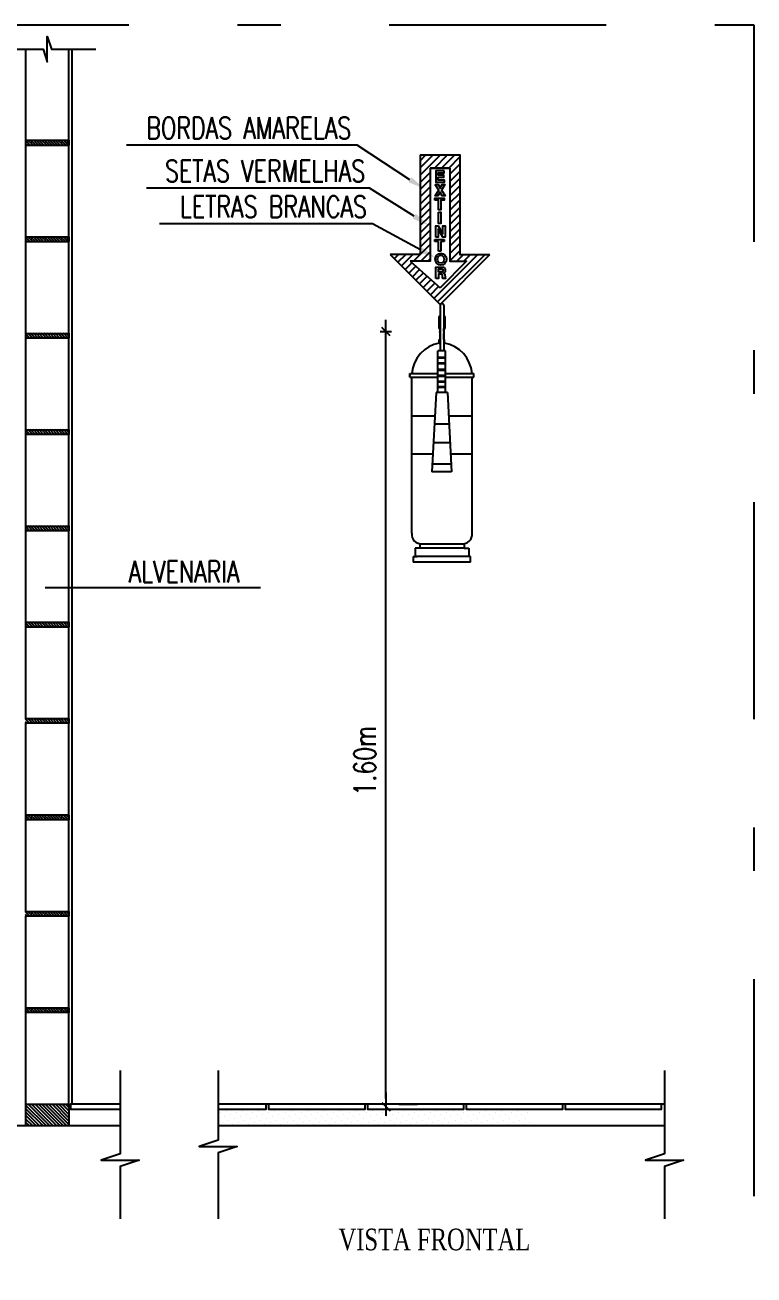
# Model space of a CAD drawing. Header units: millimetres. Extents: x 1822 to 2319, y 1244 to 1347.
# Drawn here: x 2314.618 to 2316.298, y 1335.177 to 1338.059 of the extents above; entities that cross this region are included whole.
import ezdxf
from ezdxf.enums import TextEntityAlignment as Align

# ---------------------------------------------------------------- set-up
doc = ezdxf.new("R2010")
doc.units = ezdxf.units.MM
doc.linetypes.add('DASHDOT', pattern=[1, 0.5, -0.25, 0, -0.25])
for name, color, linetype in [('I-CONEXAO', 1, 'Continuous'), ('I-INCENDIO', 2, 'Continuous'), ('I-NORMO_INST', 4, 'Continuous')]:
    doc.layers.add(name, color=color, linetype=linetype)
doc.styles.add('100', font='ROMANS.SHX', dxfattribs={"width": 0.7, "height": 0.2})
doc.styles.add('60-125', font='ROMANS.shx', dxfattribs={"height": 0.187})
doc.styles.add('R80', font='ROMANS', dxfattribs={"height": 10})
doc.styles.get("Standard").update_dxf_attribs({"font": 'arial.ttf'})
doc.styles.add('STYLE2', font='times.ttf')
doc.linetypes.add('GAS_LINE', pattern='A,12.7,-5.08,["GAS",Standard,S=2.54,R=0,X=-2.54,Y=-1.27],-6.35', length=24.13)

# ---------------------------------------------------------------- blocks, each defined once
blk = doc.blocks.new('*X8')
at = {"color": 0}
for p, q in [((73.9341, 58.1302), (73.9763, 58.1725)), ((73.9341, 58.1373), (73.9692, 58.1725)), ((73.9341, 58.1444), (73.9622, 58.1725)), ((73.9341, 58.1514), (73.9551, 58.1725)), ((73.9341, 58.1585), (73.948, 58.1725)), ((73.9341, 58.1656), (73.941, 58.1725)), ((73.9384, 58.1275), (73.9834, 58.1725)), ((73.9455, 58.1275), (73.9905, 58.1725)), ((73.9525, 58.1275), (73.9975, 58.1725)), ((73.9596, 58.1275), (74.0046, 58.1725)), ((73.9667, 58.1275), (74.0117, 58.1725)), ((73.9737, 58.1275), (74.0187, 58.1725)), ((73.9808, 58.1275), (74.0241, 58.1707)), ((73.9879, 58.1275), (74.0241, 58.1637)), ((73.995, 58.1275), (74.0241, 58.1566)), ((74.002, 58.1275), (74.0241, 58.1495)), ((74.0091, 58.1275), (74.0241, 58.1424)), ((74.0162, 58.1275), (74.0241, 58.1354)), ((74.0232, 58.1275), (74.0241, 58.1283))]:
    blk.add_line(p, q, dxfattribs=at)
blk = doc.blocks.new('*X7')
at = {"color": 0}
for p, q in [((73.9341, 58.3664), (73.9401, 58.3725)), ((73.9341, 58.3721), (73.9345, 58.3725)), ((73.9358, 58.3625), (73.9458, 58.3725)), ((73.9415, 58.3625), (73.9515, 58.3725)), ((73.9471, 58.3625), (73.9571, 58.3725)), ((73.9528, 58.3625), (73.9628, 58.3725)), ((73.9584, 58.3625), (73.9684, 58.3725)), ((73.9641, 58.3625), (73.9741, 58.3725)), ((73.9697, 58.3625), (73.9797, 58.3725)), ((73.9754, 58.3625), (73.9854, 58.3725)), ((73.981, 58.3625), (73.991, 58.3725)), ((73.9867, 58.3625), (73.9967, 58.3725)), ((73.9924, 58.3625), (74.0024, 58.3725)), ((73.998, 58.3625), (74.008, 58.3725)), ((74.0037, 58.3625), (74.0137, 58.3725)), ((74.0093, 58.3625), (74.0193, 58.3725)), ((74.015, 58.3625), (74.0241, 58.3715)), ((74.0206, 58.3625), (74.0241, 58.3659))]:
    blk.add_line(p, q, dxfattribs=at)
blk = doc.blocks.new('*X9')
at = {"color": 0}
for p, q in [((60.9405, 65.5587), (60.9405, 65.5587)), ((60.9446, 65.5461), (60.9446, 65.5461)), ((60.953, 65.5545), (60.953, 65.5545)), ((60.9572, 65.5419), (60.9572, 65.5419)), ((60.9614, 65.5629), (60.9614, 65.5629)), ((60.9656, 65.5503), (60.9656, 65.5503)), ((60.974, 65.5587), (60.974, 65.5587)), ((60.9782, 65.5461), (60.9782, 65.5461)), ((60.9866, 65.5545), (60.9866, 65.5545)), ((60.9908, 65.5419), (60.9908, 65.5419)), ((60.995, 65.5629), (60.995, 65.5629)), ((60.9992, 65.5503), (60.9992, 65.5503)), ((61.0076, 65.5587), (61.0076, 65.5587)), ((61.0118, 65.5461), (61.0118, 65.5461)), ((61.0202, 65.5545), (61.0202, 65.5545)), ((61.0244, 65.5419), (61.0244, 65.5419)), ((61.0286, 65.5629), (61.0286, 65.5629)), ((61.0328, 65.5503), (61.0328, 65.5503)), ((61.0412, 65.5587), (61.0412, 65.5587)), ((61.0454, 65.5461), (61.0454, 65.5461)), ((61.0538, 65.5545), (61.0538, 65.5545)), ((61.058, 65.5419), (61.058, 65.5419)), ((61.0622, 65.5629), (61.0622, 65.5629)), ((61.0664, 65.5503), (61.0664, 65.5503)), ((61.0748, 65.5587), (61.0748, 65.5587)), ((61.079, 65.5461), (61.079, 65.5461)), ((61.0874, 65.5545), (61.0874, 65.5545)), ((61.0916, 65.5419), (61.0916, 65.5419)), ((61.0958, 65.5629), (61.0958, 65.5629)), ((61.1, 65.5503), (61.1, 65.5503)), ((61.1084, 65.5587), (61.1084, 65.5587)), ((61.1126, 65.5461), (61.1126, 65.5461)), ((61.121, 65.5545), (61.121, 65.5545)), ((61.1252, 65.5419), (61.1252, 65.5419)), ((61.1294, 65.5629), (61.1294, 65.5629)), ((61.1336, 65.5503), (61.1336, 65.5503)), ((61.142, 65.5587), (61.142, 65.5587)), ((61.1462, 65.5461), (61.1462, 65.5461)), ((61.1546, 65.5545), (61.1546, 65.5545)), ((61.1588, 65.5419), (61.1588, 65.5419)), ((61.163, 65.5629), (61.163, 65.5629)), ((61.1672, 65.5503), (61.1672, 65.5503)), ((61.1756, 65.5587), (61.1756, 65.5587)), ((61.1798, 65.5461), (61.1798, 65.5461)), ((61.1882, 65.5545), (61.1882, 65.5545)), ((61.1924, 65.5419), (61.1924, 65.5419)), ((61.1966, 65.5629), (61.1966, 65.5629)), ((61.2008, 65.5503), (61.2008, 65.5503)), ((61.2092, 65.5587), (61.2092, 65.5587)), ((61.2134, 65.5461), (61.2134, 65.5461)), ((61.2217, 65.5545), (61.2217, 65.5545)), ((61.2259, 65.5419), (61.2259, 65.5419)), ((61.2301, 65.5629), (61.2301, 65.5629)), ((61.2343, 65.5503), (61.2343, 65.5503)), ((61.2427, 65.5587), (61.2427, 65.5587)), ((61.2469, 65.5461), (61.2469, 65.5461)), ((61.2553, 65.5545), (61.2553, 65.5545)), ((61.2595, 65.5419), (61.2595, 65.5419)), ((61.2637, 65.5629), (61.2637, 65.5629)), ((61.2679, 65.5503), (61.2679, 65.5503)), ((61.2763, 65.5587), (61.2763, 65.5587)), ((61.2805, 65.5461), (61.2805, 65.5461)), ((61.2889, 65.5545), (61.2889, 65.5545)), ((61.2931, 65.5419), (61.2931, 65.5419)), ((61.2973, 65.5629), (61.2973, 65.5629)), ((61.3015, 65.5503), (61.3015, 65.5503)), ((61.3099, 65.5587), (61.3099, 65.5587)), ((61.3141, 65.5461), (61.3141, 65.5461)), ((61.3225, 65.5545), (61.3225, 65.5545)), ((61.3267, 65.5419), (61.3267, 65.5419)), ((61.3309, 65.5629), (61.3309, 65.5629)), ((61.3351, 65.5503), (61.3351, 65.5503)), ((61.3435, 65.5587), (61.3435, 65.5587)), ((61.3477, 65.5461), (61.3477, 65.5461)), ((61.3561, 65.5545), (61.3561, 65.5545)), ((61.3603, 65.5419), (61.3603, 65.5419)), ((61.3645, 65.5629), (61.3645, 65.5629)), ((61.3687, 65.5503), (61.3687, 65.5503)), ((61.3771, 65.5587), (61.3771, 65.5587)), ((61.3813, 65.5461), (61.3813, 65.5461)), ((61.3897, 65.5545), (61.3897, 65.5545)), ((61.3939, 65.5419), (61.3939, 65.5419)), ((61.3981, 65.5629), (61.3981, 65.5629)), ((61.4023, 65.5503), (61.4023, 65.5503)), ((61.4107, 65.5587), (61.4107, 65.5587)), ((61.4149, 65.5461), (61.4149, 65.5461)), ((61.4233, 65.5545), (61.4233, 65.5545)), ((61.4275, 65.5419), (61.4275, 65.5419)), ((61.4317, 65.5629), (61.4317, 65.5629)), ((61.4359, 65.5503), (61.4359, 65.5503)), ((61.4443, 65.5587), (61.4443, 65.5587)), ((61.4485, 65.5461), (61.4485, 65.5461)), ((61.4569, 65.5545), (61.4569, 65.5545)), ((61.4611, 65.5419), (61.4611, 65.5419)), ((61.4653, 65.5629), (61.4653, 65.5629)), ((61.4695, 65.5503), (61.4695, 65.5503)), ((61.4779, 65.5587), (61.4779, 65.5587)), ((61.4821, 65.5461), (61.4821, 65.5461)), ((61.4904, 65.5545), (61.4904, 65.5545)), ((61.4946, 65.5419), (61.4946, 65.5419)), ((61.4988, 65.5629), (61.4988, 65.5629)), ((61.503, 65.5503), (61.503, 65.5503)), ((61.5114, 65.5587), (61.5114, 65.5587)), ((61.5156, 65.5461), (61.5156, 65.5461)), ((61.524, 65.5545), (61.524, 65.5545)), ((61.5282, 65.5419), (61.5282, 65.5419)), ((61.5324, 65.5629), (61.5324, 65.5629)), ((61.5366, 65.5503), (61.5366, 65.5503)), ((61.545, 65.5587), (61.545, 65.5587)), ((61.5492, 65.5461), (61.5492, 65.5461)), ((61.5576, 65.5545), (61.5576, 65.5545)), ((61.5618, 65.5419), (61.5618, 65.5419)), ((61.566, 65.5629), (61.566, 65.5629)), ((61.5702, 65.5503), (61.5702, 65.5503)), ((61.5786, 65.5587), (61.5786, 65.5587)), ((61.5828, 65.5461), (61.5828, 65.5461)), ((60.9363, 65.5378), (60.9363, 65.5378)), ((60.9488, 65.5336), (60.9488, 65.5336)), ((60.9698, 65.5378), (60.9698, 65.5378)), ((60.9824, 65.5336), (60.9824, 65.5336)), ((61.0034, 65.5378), (61.0034, 65.5378)), ((61.016, 65.5336), (61.016, 65.5336)), ((61.037, 65.5378), (61.037, 65.5378)), ((61.0496, 65.5336), (61.0496, 65.5336)), ((61.0706, 65.5378), (61.0706, 65.5378)), ((61.0832, 65.5336), (61.0832, 65.5336)), ((61.1042, 65.5378), (61.1042, 65.5378)), ((61.1168, 65.5336), (61.1168, 65.5336)), ((61.1378, 65.5378), (61.1378, 65.5378)), ((61.1504, 65.5336), (61.1504, 65.5336)), ((61.1714, 65.5378), (61.1714, 65.5378)), ((61.184, 65.5336), (61.184, 65.5336)), ((61.205, 65.5378), (61.205, 65.5378)), ((61.2175, 65.5336), (61.2175, 65.5336)), ((61.2385, 65.5378), (61.2385, 65.5378)), ((61.2511, 65.5336), (61.2511, 65.5336)), ((61.2721, 65.5378), (61.2721, 65.5378)), ((61.2847, 65.5336), (61.2847, 65.5336)), ((61.3057, 65.5378), (61.3057, 65.5378)), ((61.3183, 65.5336), (61.3183, 65.5336)), ((61.3393, 65.5378), (61.3393, 65.5378)), ((61.3519, 65.5336), (61.3519, 65.5336)), ((61.3729, 65.5378), (61.3729, 65.5378)), ((61.3855, 65.5336), (61.3855, 65.5336)), ((61.4065, 65.5378), (61.4065, 65.5378)), ((61.4191, 65.5336), (61.4191, 65.5336)), ((61.4401, 65.5378), (61.4401, 65.5378)), ((61.4527, 65.5336), (61.4527, 65.5336)), ((61.4737, 65.5378), (61.4737, 65.5378)), ((61.4862, 65.5336), (61.4862, 65.5336)), ((61.5072, 65.5378), (61.5072, 65.5378)), ((61.5198, 65.5336), (61.5198, 65.5336)), ((61.5408, 65.5378), (61.5408, 65.5378)), ((61.5534, 65.5336), (61.5534, 65.5336)), ((61.5744, 65.5378), (61.5744, 65.5378))]:
    blk.add_line(p, q, dxfattribs=at)

msp = doc.modelspace()

# ---------------------------------------------------------------- hatches: boundary and pattern name
at = {"linetype": 'GAS_LINE'}
h = msp.add_hatch(dxfattribs=at)
h.set_pattern_fill('ANSI31', color=8, scale=0.003703, style=0)
h.set_pattern_definition([(45, (2313.03407, 1338.876588), (-0.00831422, 0.00831422), [])])
h.paths.add_polyline_path([(2315.5971, 1337.5143), (2315.6354, 1337.5143), (2315.5741, 1337.453), (2315.5052, 1337.5143), (2315.5512, 1337.5143), (2315.5512, 1337.7287), (2315.5512, 1337.7593), (2315.5282, 1337.7593), (2315.5282, 1337.5296), (2315.4593, 1337.5296), (2315.5741, 1337.4147), (2315.689, 1337.5296), (2315.6201, 1337.5296), (2315.6201, 1337.7593), (2315.5971, 1337.7593), (2315.5971, 1337.729)])
h.paths.add_polyline_path([(2315.5971, 1337.7287), (2315.5971, 1337.7593), (2315.5512, 1337.7593), (2315.5512, 1337.7287)], flags=17)

# ---------------------------------------------------------------- linework, layer by layer
at = {"color": 8}
for p, q in [((2314.6189, 1338.0026), (2314.6189, 1337.3476)), ((2314.6189, 1338.0026), (2314.6189, 1337.5699)), ((2314.6189, 1338.0026), (2314.6189, 1337.7927)), ((2314.7256, 1338.0026), (2314.7256, 1335.5707)), ((2314.6189, 1337.7931), (2314.6189, 1337.782)), ((2314.6189, 1337.7931), (2314.7189, 1337.7931)), ((2314.7189, 1337.7931), (2314.7189, 1337.782)), ((2314.6189, 1337.782), (2314.7189, 1337.782)), ((2315.5971, 1337.7287), (2315.5512, 1337.7287)), ((2314.6189, 1337.5704), (2314.6189, 1337.5593)), ((2314.6189, 1337.5704), (2314.7189, 1337.5704)), ((2314.7189, 1337.5704), (2314.7189, 1337.5593)), ((2314.6189, 1337.5593), (2314.7189, 1337.5593)), ((2315.4591, 1337.3423), (2315.4399, 1337.3615)), ((2315.4495, 1337.3248), (2315.4495, 1337.3791)), ((2314.6189, 1337.3481), (2314.6189, 1337.337)), ((2314.6189, 1337.3476), (2314.7189, 1337.3476)), ((2314.7189, 1337.3481), (2314.7189, 1337.337)), ((2315.4364, 1337.3519), (2315.4626, 1337.3519)), ((2315.5724, 1337.3248), (2315.5724, 1337.3335)), ((2315.5724, 1337.3335), (2315.5742, 1337.3335)), ((2315.5829, 1337.3335), (2315.5847, 1337.3335)), ((2315.5847, 1337.3248), (2315.5847, 1337.3335)), ((2315.5724, 1337.3292), (2315.5742, 1337.3292)), ((2315.5724, 1337.3248), (2315.5742, 1337.3248)), ((2315.5829, 1337.3292), (2315.5847, 1337.3292)), ((2315.5829, 1337.3248), (2315.5847, 1337.3248)), ((2315.5868, 1337.2922), (2315.5693, 1337.2922)), ((2315.5868, 1337.2913), (2315.5693, 1337.2913)), ((2315.5868, 1337.2904), (2315.5693, 1337.2904)), ((2315.5868, 1337.279), (2315.5693, 1337.279)), ((2315.5868, 1337.2781), (2315.5693, 1337.2781)), ((2315.5868, 1337.2773), (2315.5693, 1337.2773)), ((2315.5047, 1337.2556), (2315.5056, 1337.2556)), ((2315.5047, 1337.2468), (2315.5047, 1337.2556)), ((2315.5047, 1337.2468), (2315.5693, 1337.2468)), ((2315.5056, 1337.2532), (2315.5065, 1337.2532)), ((2315.5065, 1337.2556), (2315.5693, 1337.2556)), ((2315.5868, 1337.2642), (2315.5693, 1337.2642)), ((2315.5868, 1337.2633), (2315.5693, 1337.2633)), ((2315.5868, 1337.2624), (2315.5693, 1337.2624)), ((2315.5868, 1337.2504), (2315.5693, 1337.2504)), ((2315.5868, 1337.2496), (2315.5693, 1337.2496)), ((2315.5868, 1337.2487), (2315.5693, 1337.2487)), ((2315.5868, 1337.2556), (2315.6524, 1337.2556)), ((2315.5868, 1337.2468), (2315.6524, 1337.2468)), ((2315.6524, 1337.2468), (2315.6524, 1337.2556)), ((2315.5868, 1337.2367), (2315.5693, 1337.2367)), ((2315.5868, 1337.2358), (2315.5693, 1337.2358)), ((2315.5868, 1337.2349), (2315.5693, 1337.2349)), ((2315.5868, 1337.2246), (2315.5693, 1337.2246)), ((2315.5868, 1337.2238), (2315.5693, 1337.2238)), ((2315.5868, 1337.2229), (2315.5693, 1337.2229)), ((2315.5091, 1337.1578), (2315.5621, 1337.1578)), ((2315.5951, 1337.1386), (2315.5611, 1337.1386)), ((2315.594, 1337.1578), (2315.648, 1337.1578)), ((2314.6189, 1337.1258), (2314.6189, 1337.1147)), ((2314.7189, 1337.1258), (2314.7189, 1337.1147)), ((2315.5973, 1337.0954), (2315.5588, 1337.0954)), ((2315.5091, 1337.0703), (2315.5575, 1337.0703)), ((2315.6, 1337.046), (2315.5562, 1337.046)), ((2315.5987, 1337.0703), (2315.648, 1337.0703)), ((2314.6189, 1336.9041), (2314.6189, 1336.8929)), ((2314.7189, 1336.9041), (2314.7189, 1336.8929)), ((2314.6189, 1336.6818), (2314.6189, 1336.6707)), ((2314.7189, 1336.6818), (2314.7189, 1336.6707)), ((2314.7189, 1336.4596), (2314.7189, 1336.4485)), ((2314.6189, 1336.2374), (2314.6189, 1336.2263)), ((2314.7189, 1336.2374), (2314.7189, 1336.2263)), ((2314.7189, 1336.0152), (2314.7189, 1336.0041)), ((2314.6189, 1335.7929), (2314.6189, 1335.7818)), ((2314.7189, 1335.7929), (2314.7189, 1335.7818)), ((2315.4399, 1335.5748), (2315.4591, 1335.5556)), ((2315.4495, 1335.5979), (2315.4495, 1335.5436)), ((2314.6189, 1335.5707), (2314.6189, 1335.5207)), ((2314.7189, 1335.5707), (2314.7189, 1335.5207)), ((2315.1315, 1335.5707), (2315.1114, 1335.5707)), ((2315.1791, 1335.5707), (2315.1736, 1335.5707)), ((2315.4069, 1335.5707), (2315.4013, 1335.5707)), ((2315.4236, 1335.5707), (2315.4125, 1335.5707)), ((2315.4794, 1335.5707), (2315.522, 1335.5707)), ((2315.6347, 1335.5707), (2315.6291, 1335.5707)), ((2315.8625, 1335.5707), (2315.8569, 1335.5707)), ((2316.0902, 1335.5707), (2316.0847, 1335.5707)), ((2314.8367, 1335.5207), (2313.8078, 1335.5207)), ((2316.0913, 1335.5207), (2315.0625, 1335.5207))]:
    msp.add_line(p, q, dxfattribs=at)
at = {"color": 1, "linetype": 'GAS_LINE'}
for p, q in [((2315.5625, 1337.5594), (2315.5625, 1337.5639)), ((2315.5625, 1337.5639), (2315.5837, 1337.5639)), ((2315.5837, 1337.5639), (2315.5837, 1337.5594)), ((2315.5705, 1337.5594), (2315.5625, 1337.5594)), ((2315.5705, 1337.5375), (2315.5705, 1337.5594)), ((2315.576, 1337.5375), (2315.5705, 1337.5375)), ((2315.5837, 1337.5594), (2315.576, 1337.5594)), ((2315.576, 1337.5594), (2315.576, 1337.5375)), ((2315.5742, 1337.3867), (2315.5711, 1337.3867)), ((2315.5711, 1337.3867), (2315.5711, 1337.3589)), ((2315.586, 1337.3867), (2315.5829, 1337.3867)), ((2315.586, 1337.3589), (2315.586, 1337.3867)), ((2315.5711, 1337.3589), (2315.5742, 1337.3589)), ((2315.5829, 1337.3589), (2315.586, 1337.3589))]:
    msp.add_line(p, q, dxfattribs=at)
at = {"color": 1}
for p, q in [((2315.5742, 1337.4122), (2315.5742, 1337.3077)), ((2315.5829, 1337.4122), (2315.5829, 1337.3077)), ((2315.5742, 1337.3539), (2315.5742, 1337.3589)), ((2315.5742, 1337.3335), (2315.5742, 1337.3481)), ((2315.5829, 1337.3539), (2315.5829, 1337.3589)), ((2315.5829, 1337.3335), (2315.5829, 1337.3466)), ((2315.5868, 1337.3077), (2315.5693, 1337.3077)), ((2315.5693, 1337.2115), (2315.5693, 1337.3077)), ((2315.5868, 1337.2115), (2315.5868, 1337.3077)), ((2315.565, 1337.2115), (2315.5553, 1337.0285)), ((2315.5912, 1337.2115), (2315.565, 1337.2115)), ((2315.5912, 1337.2115), (2315.6009, 1337.0285)), ((2315.6009, 1337.0285), (2315.5553, 1337.0285))]:
    msp.add_line(p, q, dxfattribs=at)
at = {"color": 8, "linetype": 'ByBlock'}
msp.add_line((2315.4495, 1335.5841), (2315.4495, 1337.3386), dxfattribs=at)
at = {"color": 8}
for points in [[(2314.5356, 1338.0026), (2314.6592, 1338.0026), (2314.6689, 1337.9734), (2314.6689, 1338.0319), (2314.6787, 1338.0026), (2314.7811, 1338.0026)], [(2314.7189, 1337.3476), (2314.7189, 1338.0026)], [(2315.5282, 1337.7593), (2315.5282, 1337.5296), (2315.4593, 1337.5296)], [(2315.5282, 1337.7593), (2315.6201, 1337.7593), (2315.6201, 1337.5296), (2315.689, 1337.5296)], [(2315.5512, 1337.7287), (2315.5512, 1337.5143), (2315.5052, 1337.5143)], [(2315.5512, 1337.7287), (2315.5512, 1337.5143), (2315.5052, 1337.5143)], [(2315.5512, 1337.7287), (2315.5971, 1337.7287)], [(2315.5971, 1337.7287), (2315.5971, 1337.5143), (2315.6354, 1337.5143), (2315.5741, 1337.453)], [(2315.5971, 1337.7287), (2315.5971, 1337.5143), (2315.6354, 1337.5143), (2315.5741, 1337.453)], [(2315.4593, 1337.5296), (2315.5741, 1337.4147), (2315.689, 1337.5296)], [(2315.5052, 1337.5143), (2315.5741, 1337.453)], [(2315.5052, 1337.5143), (2315.5741, 1337.453)], [(2314.8367, 1335.6485), (2314.8367, 1335.4561), (2314.7928, 1335.4414), (2314.8806, 1335.4414), (2314.8367, 1335.4268), (2314.8367, 1335.3068)], [(2315.0625, 1335.6485), (2315.0625, 1335.4881), (2315.0186, 1335.4735), (2315.1064, 1335.4735), (2315.0625, 1335.4589), (2315.0625, 1335.3068)], [(2316.0913, 1335.6485), (2316.0913, 1335.4561), (2316.0474, 1335.4414), (2316.1352, 1335.4414), (2316.0913, 1335.4268), (2316.0913, 1335.3068)], [(2314.8367, 1335.5707), (2314.7222, 1335.5707), (2314.7222, 1335.5596), (2314.8367, 1335.5596)], [(2315.1736, 1335.5707), (2315.0625, 1335.5707)], [(2315.0625, 1335.5596), (2315.1736, 1335.5596), (2315.1736, 1335.5707)]]:
    msp.add_lwpolyline(points, dxfattribs=at)
at = {"color": 1, "linetype": 'GAS_LINE'}
for points in [[(2315.584, 1337.7228), (2315.5648, 1337.7228), (2315.5648, 1337.6963), (2315.5847, 1337.6963), (2315.5847, 1337.7009), (2315.5702, 1337.7009), (2315.5702, 1337.7077), (2315.583, 1337.7077), (2315.583, 1337.7123), (2315.5702, 1337.7123), (2315.5702, 1337.7182), (2315.584, 1337.7182), (2315.584, 1337.7228)], [(2315.5632, 1337.691), (2315.5696, 1337.691), (2315.5742, 1337.6826), (2315.5791, 1337.691), (2315.5855, 1337.691), (2315.5774, 1337.6781), (2315.5857, 1337.6645), (2315.5793, 1337.6645), (2315.5742, 1337.6735), (2315.5692, 1337.6645), (2315.5628, 1337.6645), (2315.5712, 1337.6779), (2315.5632, 1337.691)], [(2315.5625, 1337.6547), (2315.5625, 1337.6593), (2315.5837, 1337.6593), (2315.5837, 1337.6547), (2315.576, 1337.6547), (2315.576, 1337.6328), (2315.5705, 1337.6328), (2315.5705, 1337.6547), (2315.5625, 1337.6547)], [(2315.5644, 1337.5692), (2315.5644, 1337.5957), (2315.5698, 1337.5957), (2315.5805, 1337.5776), (2315.5805, 1337.5957), (2315.586, 1337.5957), (2315.586, 1337.5692), (2315.5806, 1337.5692), (2315.5699, 1337.5877), (2315.5699, 1337.5692), (2315.5644, 1337.5692)]]:
    msp.add_lwpolyline(points, dxfattribs=at)
msp.add_lwpolyline([(2315.5703, 1337.6274), (2315.5758, 1337.6274), (2315.5758, 1337.601), (2315.5703, 1337.601)], close=True, dxfattribs=at)
for points in [[(2315.5648, 1337.474), (2315.5648, 1337.5004), (2315.58, 1337.5004, -0.295161), (2315.5856, 1337.4968, -0.214586), (2315.5856, 1337.4898, -0.188008), (2315.5824, 1337.4867), (2315.5825, 1337.4866, -0.022093), (2315.5836, 1337.486, -0.040026), (2315.5842, 1337.4854, -0.026728), (2315.5847, 1337.4849, -0.143725), (2315.5853, 1337.4835), (2315.5856, 1337.477, 0.208369), (2315.5866, 1337.475), (2315.5866, 1337.474), (2315.5807, 1337.474), (2315.5803, 1337.4752), (2315.58, 1337.4763), (2315.5799, 1337.4768), (2315.5799, 1337.4814, 0.129499), (2315.5794, 1337.4834, 0.095224), (2315.5791, 1337.4837, 0.045991), (2315.5786, 1337.4841, 0.070152), (2315.578, 1337.4843, 0.054389), (2315.5768, 1337.4844), (2315.5703, 1337.4844), (2315.5703, 1337.474), (2315.5648, 1337.474)], [(2315.5704, 1337.489), (2315.5704, 1337.4958), (2315.5781, 1337.4958, -0.065447), (2315.5793, 1337.4957, -0.208617), (2315.5806, 1337.4947, -0.130591), (2315.5811, 1337.4926, -0.137572), (2315.5805, 1337.4907, -0.111667), (2315.5789, 1337.4892, -0.160311), (2315.578, 1337.489), (2315.5704, 1337.489)]]:
    msp.add_lwpolyline(points, format="xyb", dxfattribs=at)
at = {"color": 8}
for points in [[(2314.7189, 1337.1253), (2314.7189, 1337.3365), (2314.6189, 1337.3365), (2314.6189, 1337.1253)], [(2314.7189, 1336.9036), (2314.7189, 1337.1147), (2314.6189, 1337.1147), (2314.6189, 1336.9036)], [(2314.7189, 1336.6818), (2314.7189, 1336.8929), (2314.6189, 1336.8929), (2314.6189, 1336.6818)], [(2314.7189, 1336.4596), (2314.7189, 1336.6707), (2314.6189, 1336.6707), (2314.6189, 1336.4596)], [(2314.7184, 1336.2379), (2314.7184, 1336.449), (2314.6184, 1336.449), (2314.6184, 1336.2379)], [(2314.7189, 1336.0152), (2314.7189, 1336.2263), (2314.6189, 1336.2263), (2314.6189, 1336.0152)], [(2314.7189, 1335.7929), (2314.7189, 1336.0041), (2314.6189, 1336.0041), (2314.6189, 1335.7929)], [(2314.7189, 1335.5707), (2314.7189, 1335.7818), (2314.6189, 1335.7818), (2314.6189, 1335.5707)], [(2315.4013, 1335.5707), (2315.1791, 1335.5707), (2315.1791, 1335.5596), (2315.4013, 1335.5596)], [(2315.6291, 1335.5707), (2315.4069, 1335.5707), (2315.4069, 1335.5596), (2315.6291, 1335.5596)], [(2315.8569, 1335.5707), (2315.6347, 1335.5707), (2315.6347, 1335.5596), (2315.8569, 1335.5596)], [(2316.0847, 1335.5707), (2315.8625, 1335.5707), (2315.8625, 1335.5596), (2316.0847, 1335.5596)]]:
    msp.add_lwpolyline(points, close=True, dxfattribs=at)
at = {"color": 1, "linetype": 'GAS_LINE'}
msp.add_arc((2315.5785, 1337.4117), 0.00438, 0, 180, dxfattribs=at)
at = {"color": 8}
for start, end in [(146.4427, 213.5573), (326.4427, 33.5573)]:
    msp.add_arc((2315.5785, 1337.351), 0.00525, start, end, dxfattribs=at)
at = {"color": 1}
for centre, start, end in [((2315.5865, 1337.2487), 100.4684, 174.9502), ((2315.5705, 1337.2487), 5.0498, 79.5316)]:
    msp.add_arc(centre, 0.0777, start, end, dxfattribs=at)
at = {"color": 1, "linetype": 'GAS_LINE'}
for centre, major_axis, ratio in [((2315.5762, 1337.5186), (0, 0.0139), 0.92827), ((2315.5762, 1337.5187), (0, -0.00911), 0.828767)]:
    msp.add_ellipse(centre, major_axis=major_axis, ratio=ratio, dxfattribs=at)
at = {"layer": 'I-CONEXAO'}
for p, q in [((2315.5091, 1336.8871), (2315.5091, 1337.2468)), ((2315.648, 1336.8871), (2315.648, 1337.2468)), ((2315.5335, 1336.8627), (2315.6236, 1336.8627))]:
    msp.add_line(p, q, dxfattribs=at)
for centre, start, end in [((2315.531, 1336.8846), 173.3602, 276.6398), ((2315.6261, 1336.8846), 263.3602, 6.6398)]:
    msp.add_arc(centre, 0.022, start, end, dxfattribs=at)
at = {"layer": 'I-INCENDIO', "color": 1, "linetype": 'GAS_LINE'}
for p, q in [((2315.5166, 1336.8522), (2315.5166, 1336.8332)), ((2315.5272, 1336.8522), (2315.5166, 1336.8522)), ((2315.5272, 1336.8627), (2315.5272, 1336.8522)), ((2315.6299, 1336.8522), (2315.5272, 1336.8522)), ((2315.6299, 1336.8627), (2315.6299, 1336.8522)), ((2315.6299, 1336.8522), (2315.6404, 1336.8522)), ((2315.6404, 1336.8522), (2315.6404, 1336.8332)), ((2315.5124, 1336.833), (2315.5212, 1336.833)), ((2315.5124, 1336.833), (2315.5124, 1336.8205)), ((2315.6447, 1336.8205), (2315.5124, 1336.8205)), ((2315.6447, 1336.8332), (2315.5166, 1336.8332)), ((2315.6447, 1336.8205), (2315.6447, 1336.8332))]:
    msp.add_line(p, q, dxfattribs=at)
at = {"layer": 'I-NORMO_INST'}
for p, q in [((2315.3834, 1337.7814), (2314.8517, 1337.7814)), ((2315.5049, 1337.7018), (2315.3834, 1337.7814)), ((2315.4119, 1337.6827), (2314.8977, 1337.6824)), ((2315.5144, 1337.6179), (2315.4119, 1337.6827)), ((2315.4182, 1337.5999), (2314.9272, 1337.5999)), ((2315.5289, 1337.5406), (2315.4182, 1337.5999)), ((2315.1601, 1336.761), (2314.6642, 1336.761))]:
    msp.add_line(p, q, dxfattribs=at)
at = {"layer": 'I-NORMO_INST', "linetype": 'DASHDOT'}
msp.add_lwpolyline([(2312.1572, 1338.0587), (2316.2978, 1338.0587), (2316.2978, 1334.8582), (2312.1572, 1334.8582)], close=True, dxfattribs=at)
at = {"layer": 'I-NORMO_INST'}
for points in [[(2315.5084, 1337.7074), (2315.5014, 1337.6961), (2315.5391, 1337.681)], [(2315.518, 1337.6235), (2315.5109, 1337.6123), (2315.5483, 1337.5966)], [(2315.532, 1337.5465), (2315.5258, 1337.5347), (2315.5642, 1337.5218)]]:
    msp.add_solid(points, dxfattribs=at)

# ---------------------------------------------------------------- block references
at = {"color": 8, "xscale": -1.111111111111313, "yscale": 1.111111111111313, "zscale": 1.11111111111136}
for name, p in [('*X7', (2396.8679, 1272.9348)), ('*X7', (2396.8679, 1272.7121)), ('*X7', (2396.8679, 1272.4898)), ('*X7', (2396.8679, 1272.2675)), ('*X7', (2396.8679, 1272.0457)), ('*X7', (2396.8679, 1271.8235)), ('*X7', (2396.8679, 1271.6013)), ('*X7', (2396.8679, 1271.3791)), ('*X7', (2396.8679, 1271.1569)), ('*X7', (2396.8679, 1270.9346)), ('*X8', (2396.8679, 1270.9346)), ('*X9', (2383.4883, 1262.7086))]:
    msp.add_blockref(name, p, dxfattribs=at)

# ---------------------------------------------------------------- texts
at = {"layer": 'I-NORMO_INST', "linetype": 'Continuous', "style": 'R80', "width": 0.75}
for s, p in [('BORDAS AMARELAS', (2315.3698, 1337.8211)), ('SETAS VERMELHAS', (2315.4017, 1337.7224)), ('LETRAS BRANCAS', (2315.4058, 1337.6396))]:
    msp.add_text(s, height=0.05, dxfattribs=at).set_placement(p, align=Align.MIDDLE_RIGHT)
at = {"layer": 'I-NORMO_INST', "width": 0.75}
for s, style, p in [('ALVENARIA', '60-125', (2314.8565, 1336.7733)), ('VISTA FRONTAL', 'STYLE2', (2315.3401, 1335.2339))]:
    msp.add_text(s, height=0.05, dxfattribs=dict(at, style=style)).set_placement(p)
at = {"layer": 'I-NORMO_INST', "linetype": 'ByBlock', "style": '100', "width": 0.75}
msp.add_text('1.60m', height=0.05, rotation=90, dxfattribs=at).set_placement((2315.4008, 1336.3623), align=Align.MIDDLE_CENTER)

doc.saveas('drawing.dxf')
